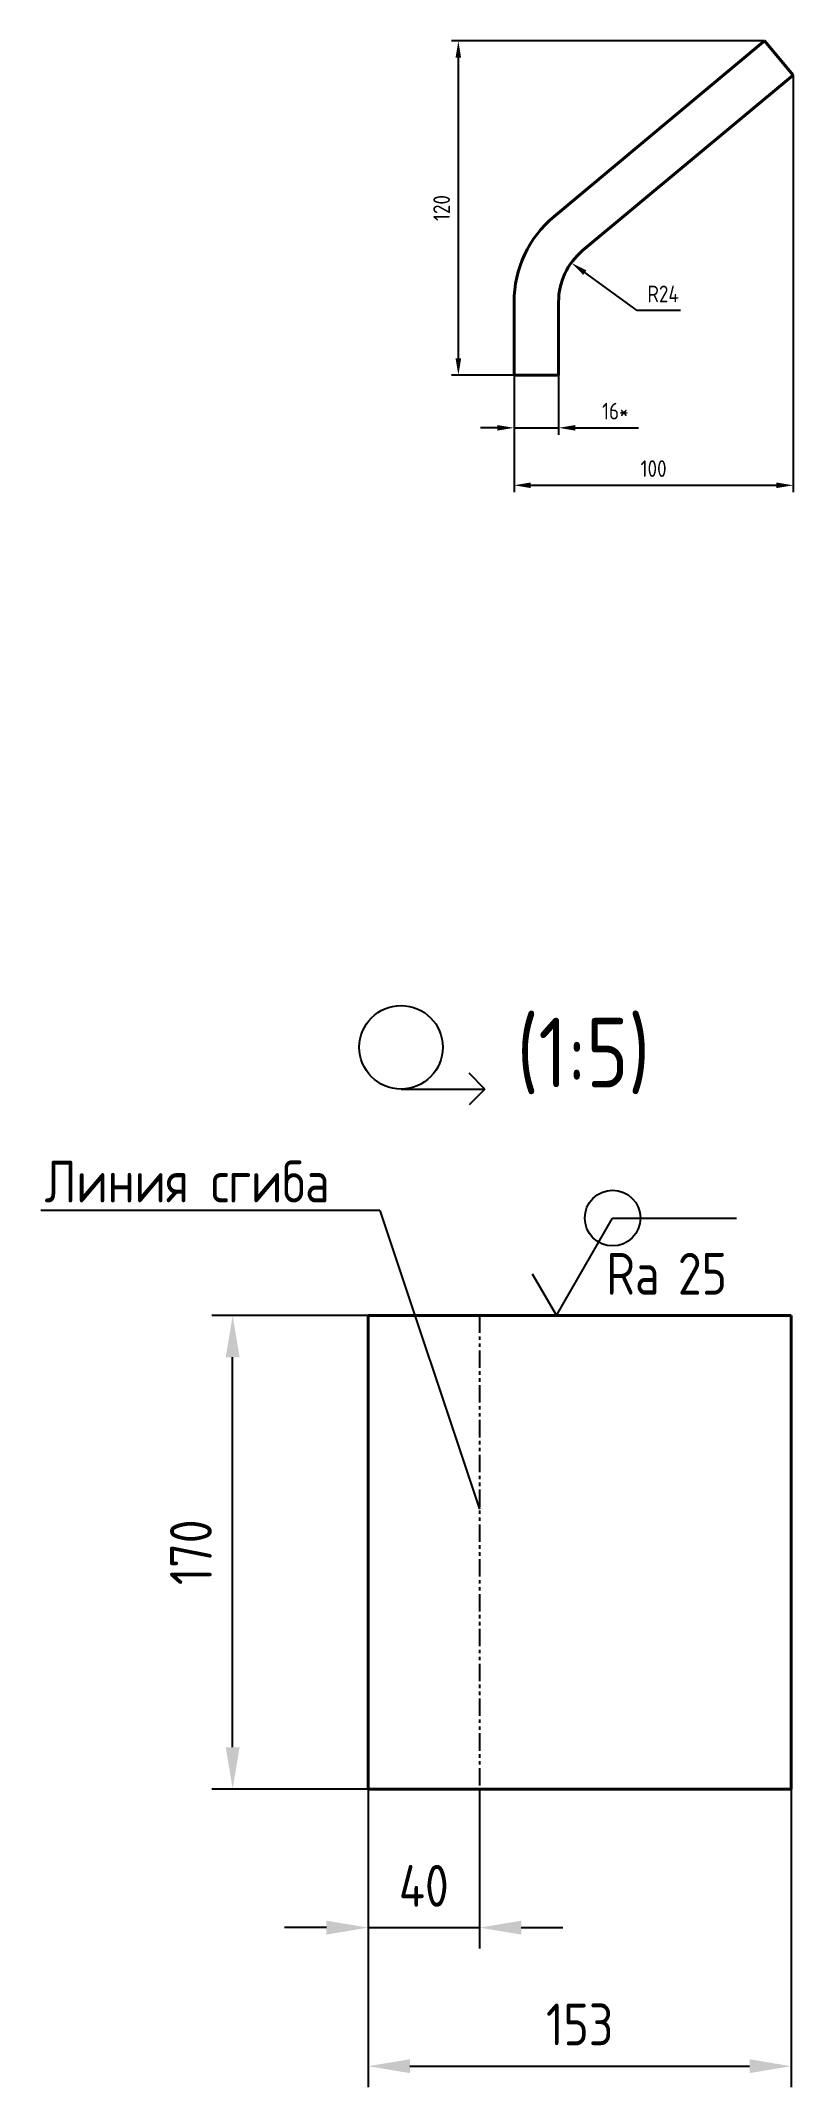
# Model space of a CAD drawing. Header units: millimetres. Extents: x 6725 to 6995, y -838 to -103.
import ezdxf

# ---------------------------------------------------------------- set-up
doc = ezdxf.new("R2010")
doc.units = ezdxf.units.MM
doc.header["$LTSCALE"] = 5
doc.linetypes.add('PHANTOM', pattern=[2.5, 1.25, -0.25, 0.25, -0.25, 0.25, -0.25])
for name, color, linetype in [('Cont', 6, 'Continuous'), ('DIM', 7, 'Continuous'), ('PHAN', 5, 'PHANTOM'), ('Text', 3, 'Continuous'), ('Textb', 6, 'Continuous')]:
    doc.layers.add(name, color=color, linetype=linetype)
doc.styles.add('Style1', font='romans.shx', dxfattribs={"width": 0.8})
doc.dimstyles.new('Copy of Lin_2', dxfattribs={"dimscale": 2, "dimtxt": 3, "dimasz": 3, "dimexe": 1.25, "dimexo": 0, "dimgap": 1.5, "dimtad": 1, "dimtoh": 1, "dimdec": 0, "dimtxsty": 'Style1', "dimcen": 2.5, "dimclrt": 3, "dimadec": 0, "dimazin": 0, "dimtfac": 1, "dimtdec": 0, "dimtmove": 0, "dimatfit": 3, "dimfxl": 1, "dimarcsym": 0})
doc.dimstyles.new('Copy(2) of LIN5', dxfattribs={"dimscale": 5, "dimtxt": 3, "dimasz": 3, "dimexe": 1.5, "dimexo": 0, "dimgap": 1.5, "dimtad": 1, "dimtoh": 1, "dimdec": 0, "dimzin": 13, "dimdsep": 46, "dimtxsty": 'Style1', "dimcen": 0, "dimclrt": 3, "dimadec": 0, "dimazin": 0, "dimtfac": 1, "dimtdec": 0, "dimtmove": 0, "dimatfit": 3, "dimfxl": 1, "dimtolj": 1, "dimtzin": 13, "dimarcsym": 0})
doc.dimstyles.new('Lin_2', dxfattribs={"dimscale": 2, "dimtxt": 3, "dimasz": 3, "dimexe": 1.25, "dimexo": 0, "dimgap": 1.5, "dimtad": 1, "dimdec": 0, "dimtxsty": 'Style1', "dimcen": 2.5, "dimclrt": 3, "dimadec": 0, "dimazin": 0, "dimtfac": 1, "dimtdec": 0, "dimtmove": 0, "dimatfit": 3, "dimfxl": 1, "dimarcsym": 0})

# ---------------------------------------------------------------- blocks, each defined once
blk = doc.blocks.new('*D6')
at = {"layer": 'DIM', "color": 0, "lineweight": -2, "transparency": 16777216}
for p, q in [((6842.6, -730.89), (6842.6, -788.16)), ((6882.6, -730.89), (6882.6, -788.16)), ((6827.6, -780.66), (6812.6, -780.66)), ((6842.6, -780.66), (6882.6, -780.66)), ((6897.6, -780.66), (6912.6, -780.66))]:
    blk.add_line(p, q, dxfattribs=at)
at = {"layer": 'DIM', "color": 0, "transparency": 16777216}
for points in [[(6827.6, -778.16), (6827.6, -783.16), (6842.6, -780.66)], [(6897.6, -778.16), (6897.6, -783.16), (6882.6, -780.66)]]:
    blk.add_solid(points, dxfattribs=at)
at = {"layer": 'DIM', "color": 3, "transparency": 16777216, "insert": (6862.6, -765.66), "char_height": 15, "attachment_point": 5, "style": 'Style1'}
blk.add_mtext('\\A1;40', dxfattribs=at)
blk = doc.blocks.new('*D7')
at = {"layer": 'DIM', "color": 0, "lineweight": -2, "transparency": 16777216}
for p, q in [((6842.6, -730.89), (6842.6, -837.91)), ((6994.6, -730.89), (6994.6, -837.91)), ((6857.6, -830.41), (6979.6, -830.41))]:
    blk.add_line(p, q, dxfattribs=at)
at = {"layer": 'DIM', "color": 0, "transparency": 16777216}
for points in [[(6857.6, -827.91), (6857.6, -832.91), (6842.6, -830.41)], [(6979.6, -827.91), (6979.6, -832.91), (6994.6, -830.41)]]:
    blk.add_solid(points, dxfattribs=at)
at = {"layer": 'DIM', "color": 3, "transparency": 16777216, "insert": (6918.6, -815.41), "char_height": 15, "attachment_point": 5, "style": 'Style1'}
blk.add_mtext('\\A1;153', dxfattribs=at)
blk = doc.blocks.new('*D8')
at = {"layer": 'DIM', "color": 0, "lineweight": -2, "transparency": 16777216}
for p, q in [((6842.6, -560.89), (6786.44, -560.89)), ((6793.94, -715.89), (6793.94, -575.89)), ((6842.6, -730.89), (6786.44, -730.89))]:
    blk.add_line(p, q, dxfattribs=at)
at = {"layer": 'DIM', "color": 0, "transparency": 16777216}
for points in [[(6791.44, -575.89), (6796.44, -575.89), (6793.94, -560.89)], [(6791.44, -715.89), (6796.44, -715.89), (6793.94, -730.89)]]:
    blk.add_solid(points, dxfattribs=at)
at = {"layer": 'DIM', "color": 3, "transparency": 16777216, "insert": (6778.94, -645.89), "char_height": 15, "attachment_point": 5, "rotation": 90, "style": 'Style1'}
blk.add_mtext('\\A1;170', dxfattribs=at)
blk = doc.blocks.new('A$C6CF913E7')
at = {"layer": 'Text'}
blk.add_circle((0, 0), 2, dxfattribs=at)
blk = doc.blocks.new('sherISO_07')
at = {"layer": 'Text'}
blk.add_line((4.04, 7), (12.93, 7), dxfattribs=at)
blk.add_lwpolyline([(-1.73, 3), (0, 0), (4.04, 7)], dxfattribs=at)
blk.add_blockref('A$C6CF913E7', (4.04, 7))
at = {"layer": 'Text', "style": 'Style1', "width": 0.8}
blk.add_text('Ra', height=3, dxfattribs=at).set_placement((3.58, 1.5))
blk.add_attdef('25', (8.73, 1.5), '', height=3, dxfattribs=at)
blk = doc.blocks.new('*D9')
at = {"layer": 'DIM', "color": 0, "lineweight": -2, "transparency": 16777216}
for p, q in [((6895.01, -223.25), (6895.01, -244.67)), ((6911.01, -223.25), (6911.01, -244.67)), ((6889.01, -242.17), (6883.01, -242.17)), ((6895.01, -242.17), (6911.01, -242.17)), ((6917.01, -242.17), (6939.76, -242.17))]:
    blk.add_line(p, q, dxfattribs=at)
at = {"layer": 'DIM', "color": 0, "transparency": 16777216}
for points in [[(6889.01, -241.17), (6889.01, -243.17), (6895.01, -242.17)], [(6917.01, -241.17), (6917.01, -243.17), (6911.01, -242.17)]]:
    blk.add_solid(points, dxfattribs=at)
at = {"layer": 'DIM', "color": 3, "transparency": 16777216, "insert": (6931.39, -236.17), "char_height": 6, "attachment_point": 5, "style": 'Style1'}
blk.add_mtext('16*', dxfattribs=at)
blk = doc.blocks.new('*D10')
at = {"layer": 'DIM', "color": 0, "lineweight": -2, "transparency": 16777216}
for p, q in [((6995.26, -115.54), (6995.26, -265.3)), ((6895.01, -223.25), (6895.01, -265.3)), ((6901.01, -262.8), (6989.26, -262.8))]:
    blk.add_line(p, q, dxfattribs=at)
at = {"layer": 'DIM', "color": 0, "transparency": 16777216}
for points in [[(6901.01, -261.8), (6901.01, -263.8), (6895.01, -262.8)], [(6989.26, -261.8), (6989.26, -263.8), (6995.26, -262.8)]]:
    blk.add_solid(points, dxfattribs=at)
at = {"layer": 'DIM', "color": 3, "transparency": 16777216, "insert": (6945.14, -256.8), "char_height": 6, "attachment_point": 5, "style": 'Style1'}
blk.add_mtext('100', dxfattribs=at)
blk = doc.blocks.new('*D11')
at = {"layer": 'DIM', "color": 0, "lineweight": -2, "transparency": 16777216}
for p, q in [((6985.01, -103.25), (6872.51, -103.25)), ((6875.01, -217.25), (6875.01, -109.25)), ((6895.01, -223.25), (6872.51, -223.25))]:
    blk.add_line(p, q, dxfattribs=at)
at = {"layer": 'DIM', "color": 0, "transparency": 16777216}
for points in [[(6874.01, -109.25), (6876.01, -109.25), (6875.01, -103.25)], [(6874.01, -217.25), (6876.01, -217.25), (6875.01, -223.25)]]:
    blk.add_solid(points, dxfattribs=at)
at = {"layer": 'DIM', "color": 3, "transparency": 16777216, "insert": (6869.01, -163.25), "char_height": 6, "attachment_point": 5, "rotation": 90, "style": 'Style1'}
blk.add_mtext('120', dxfattribs=at)
blk = doc.blocks.new('*D12')
at = {"layer": 'DIM', "color": 0, "lineweight": -2, "transparency": 16777216}
for p, q in [((6939.29, -200.08), (6920.43, -186.43)), ((6954.86, -200.08), (6939.29, -200.08))]:
    blk.add_line(p, q, dxfattribs=at)
at = {"layer": 'DIM', "color": 0, "transparency": 16777216}
blk.add_solid([(6921.02, -185.62), (6919.85, -187.24), (6915.57, -182.92)], dxfattribs=at)
at = {"layer": 'DIM', "color": 3, "transparency": 16777216, "insert": (6948.58, -194.08), "char_height": 6, "attachment_point": 5, "style": 'Style1'}
blk.add_mtext('R24', dxfattribs=at)
blk = doc.blocks.new('ZNAK11')
at = {"layer": 'Cont'}
for p, q in [((5.98, -0.12), (4.85, 1.01)), ((-0.04, -0.12), (5.98, -0.12)), ((5.98, -0.12), (4.85, -1.25))]:
    blk.add_line(p, q, dxfattribs=at)
blk.add_circle((-0.04, 2.88), 3, dxfattribs=at)
at = {"layer": 'Textb', "style": 'Style1', "width": 0.8}
blk.add_attdef('(1:1)', (8.27, 0), '', height=5, dxfattribs=at)

msp = doc.modelspace()

# ---------------------------------------------------------------- linework, layer by layer
at = {"layer": 'Cont', "lineweight": 40}
for p, q in [((6985.01, -103.25), (6909.41, -166.26)), ((6995.26, -115.54), (6985.01, -103.25)), ((6919.65, -178.55), (6995.26, -115.54)), ((6895.01, -196.99), (6895.01, -223.25)), ((6911.01, -223.25), (6911.01, -196.99)), ((6895.01, -223.25), (6911.01, -223.25)), ((6842.6, -560.89), (6994.6, -560.89)), ((6842.6, -560.89), (6842.6, -730.89)), ((6994.6, -560.89), (6994.6, -730.89)), ((6842.6, -730.89), (6994.6, -730.89))]:
    msp.add_line(p, q, dxfattribs=at)
for radius in [40, 24]:
    msp.add_arc((6935.01, -196.99), radius, 129.80557, 180, dxfattribs=at)
at = {"layer": 'DIM'}
for q in [(6725.06, -523.22), (6882.6, -630.42)]:
    msp.add_line((6846.82, -523.22), q, dxfattribs=at)
at = {"layer": 'PHAN'}
msp.add_line((6882.6, -560.89), (6882.6, -730.89), dxfattribs=at)

# ---------------------------------------------------------------- block references
at = {"layer": 'DIM', "xscale": 5, "yscale": 5, "zscale": 5}
for name, p, values in [('ZNAK11', (6854.63, -478.97), {'(1:1)': '(1:5)'}), ('sherISO_07', (6910.23, -560.89), {'25': '25'})]:
    msp.add_blockref(name, p, dxfattribs=at).add_auto_attribs(values)

# ---------------------------------------------------------------- texts
at = {"layer": 'Text', "lineweight": -3, "style": 'Style1', "width": 0.8}
msp.add_text('Линия сгиба', height=15, dxfattribs=at).set_placement((6726.4, -520.28))

# ---------------------------------------------------------------- dimensions: what is measured, and where the dimension line sits
at = {"layer": 'DIM'}
for base, p1, p2, dimstyle, picture, middle in [((6875.01, -103.25), (6895.01, -223.25), (6985.01, -103.25), 'Lin_2', '*D11', (6869.01, -163.25)), ((6793.94, -560.89), (6842.6, -730.89), (6842.6, -560.89), 'Copy(2) of LIN5', '*D8', (6778.94, -645.89))]:
    dim = msp.add_linear_dim(base=base, p1=p1, p2=p2, angle=90, dimstyle=dimstyle, dxfattribs=at)
    dim.commit()
    dim.dimension.update_dxf_attribs({"geometry": picture, "text_midpoint": middle})
for base, p1, p2, dimstyle, picture, middle in [((6995.26, -262.8), (6895.01, -223.25), (6995.26, -115.54), 'Lin_2', '*D10', (6945.14, -256.8)), ((6882.6, -780.66), (6842.6, -730.89), (6882.6, -730.89), 'Copy(2) of LIN5', '*D6', (6862.6, -765.66))]:
    dim = msp.add_linear_dim(base=base, p1=p1, p2=p2, dimstyle=dimstyle, dxfattribs=at)
    dim.commit()
    dim.dimension.update_dxf_attribs({"geometry": picture, "text_midpoint": middle})
dim = msp.add_radius_dim(center=(6935.01, -196.99), mpoint=(6915.57, -182.92), dimstyle='Copy of Lin_2', override={"dimtmove": 1}, dxfattribs=at)
dim.commit()
dim.dimension.update_dxf_attribs({"geometry": '*D12', "text_midpoint": (6939.29, -200.08), "dimtype": 164})
for base, p1, p2, text, dimstyle, picture, middle in [((6911.01, -242.17), (6895.01, -223.25), (6911.01, -223.25), '<>*', 'Lin_2', '*D9', (6931.39, -236.17)), ((6994.6, -830.41), (6842.6, -730.89), (6994.6, -730.89), '153', 'Copy(2) of LIN5', '*D7', (6918.6, -815.41))]:
    dim = msp.add_linear_dim(base=base, p1=p1, p2=p2, text=text, dimstyle=dimstyle, dxfattribs=at)
    dim.commit()
    dim.dimension.update_dxf_attribs({"geometry": picture, "text_midpoint": middle})

doc.saveas('drawing.dxf')
